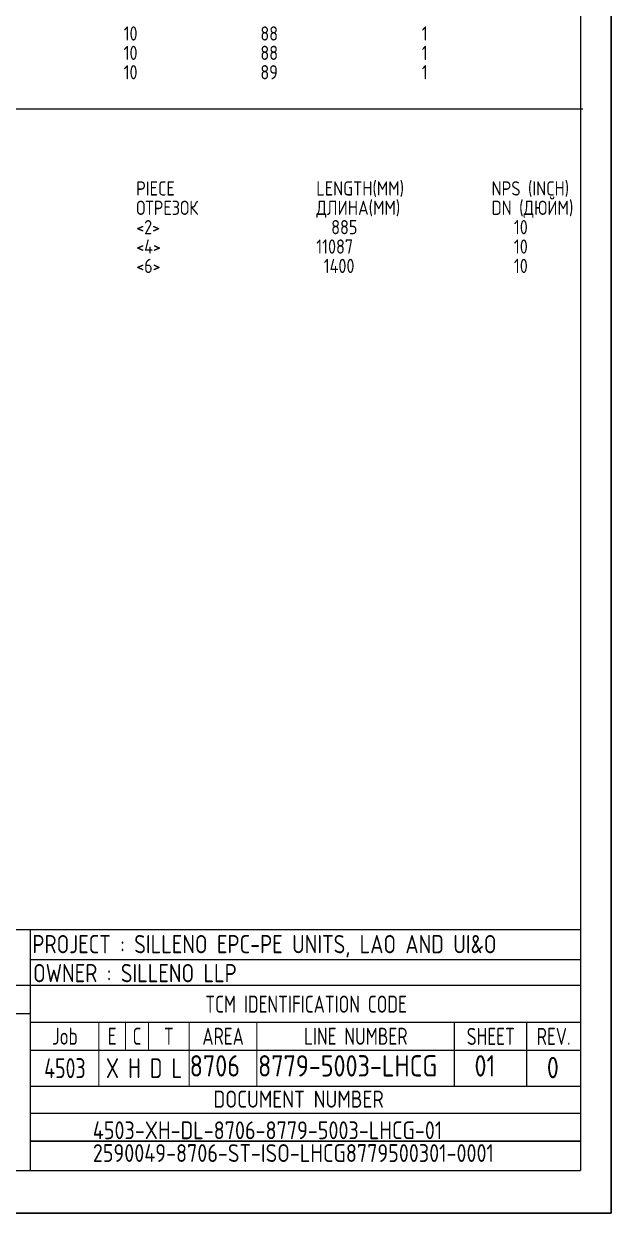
# Model space of a CAD drawing. Extents: x 0 to 594, y 0 to 420.
# Drawn here: x 490.9 to 594, y 0 to 208.9 of the extents above; entities that cross this region are included whole.
import ezdxf
from ezdxf.enums import TextEntityAlignment as Align

# ---------------------------------------------------------------- set-up
doc = ezdxf.new("R2010")
doc.units = 0
doc.header["$MEASUREMENT"] = 0
doc.linetypes.add('BORDER_2012_SLN$0$8001.Solid', pattern=[0])
for name, color, linetype in [('BORDER_2012_SLN$0$1', 7, 'Continuous'), ('BORDER_2012_SLN$0$2', 7, 'Continuous'), ('GT_1', 7, 'Continuous')]:
    doc.layers.add(name, color=color, linetype=linetype)
for name, color, linetype, lineweight in [('BORDER_2012_SLN$0$BG_Level_1', 7, 'BORDER_2012_SLN$0$8001.Solid', 25), ('BORDER_2012_SLN$0$BG_Level_18', 7, 'BORDER_2012_SLN$0$8001.Solid', 25), ('BORDER_2012_SLN$0$Level_1', 7, 'BORDER_2012_SLN$0$8001.Solid', 25), ('BORDER_2012_SLN$0$Level_18', 7, 'BORDER_2012_SLN$0$8001.Solid', 25)]:
    doc.layers.add(name, color=color, linetype=linetype, lineweight=lineweight)
doc.styles.add('BORDER_2012_SLN$0$GOST type A', font='GOST type A')
doc.styles.add('BORDER_2012_SLN$0$GOSTtypeA', font='')
doc.styles.add('HTX1', font='')
doc.styles.get('BORDER_2012_SLN$0$GOSTtypeA').set_extended_font_data('GOST type A')
doc.styles.get('HTX1').set_extended_font_data('GOST type A')

# ---------------------------------------------------------------- blocks, each defined once
blk = doc.blocks.new('BORDER_2012_SLN')
at = {"layer": 'BORDER_2012_SLN$0$1'}
for p, q in [((566.52, 22.3), (566.52, 33.54)), ((579.2, 22.3), (579.2, 33.54))]:
    blk.add_line(p, q, dxfattribs=at)
at = {"layer": 'BORDER_2012_SLN$0$1', "color": 0, "lineweight": 18}
for points in [[(504.04, 33.54), (504.04, 22.3)], [(508.74, 33.54), (508.74, 28.72)], [(512.75, 33.54), (512.75, 28.72)], [(519.93, 33.54), (519.93, 22.3)], [(531.8, 33.54), (531.8, 22.3)]]:
    blk.add_lwpolyline(points, dxfattribs=at)
at = {"layer": 'BORDER_2012_SLN$0$2'}
for p, q in [((402.9, 49.82), (588.6, 49.82)), ((491.98, 44.54), (588.6, 44.54)), ((402.9, 40.07), (588.6, 40.07)), ((402.9, 35.07), (491.98, 35.07)), ((491.98, 33.54), (588.6, 33.54)), ((491.98, 28.65), (588.6, 28.65)), ((491.98, 22.3), (588.6, 22.3)), ((491.98, 17.59), (588.6, 17.59)), ((491.98, 12.67), (588.6, 12.67))]:
    blk.add_line(p, q, dxfattribs=at)
at = {"layer": 'BORDER_2012_SLN$0$BG_Level_1', "color": 7, "lineweight": -3}
for p, q in [((491.98, 49.82), (491.98, 7.5)), ((588.6, 12.67), (491.98, 12.67))]:
    blk.add_line(p, q, dxfattribs=at)
at = {"layer": 'BORDER_2012_SLN$0$BG_Level_18', "color": 7, "lineweight": -3}
blk.add_line((491.98, 17.59), (588.44, 17.59), dxfattribs=at)
at = {"layer": 'BORDER_2012_SLN$0$Level_1', "color": 7, "lineweight": -3}
for p in [(588.6, 412.5), (25.4, 7.5)]:
    blk.add_line(p, (588.6, 7.5), dxfattribs=at)
at = {"layer": 'BORDER_2012_SLN$0$Level_18', "color": 7, "lineweight": -3, "flags": 128}
blk.add_lwpolyline([(0, 0), (0, 420), (594, 420), (594, 0)], close=True, dxfattribs=at)
at = {"layer": 'BORDER_2012_SLN$0$2', "style": 'BORDER_2012_SLN$0$GOSTtypeA', "width": 0.9}
for s, height, p in [('TCM IDENTIFICATION CODE', 3, (540.44, 35.21)), ('Job', 3, (498.1, 29.58)), ('E', 3, (506.39, 29.58)), ('C', 3, (510.75, 29.58)), ('T', 3, (516.34, 29.57)), ('AREA', 3, (525.87, 29.57)), ('LINE NUMBER', 3, (549.16, 29.57)), ('SHEET', 3, (572.86, 29.55)), ('REV.', 3, (583.9, 29.55)), ('4503', 3.5, (498.1, 23.72)), ('X H D L', 3.5, (511.98, 23.72))]:
    blk.add_text(s, height=height, dxfattribs=at).set_placement(p, align=Align.CENTER)
at = {"layer": 'BORDER_2012_SLN$0$BG_Level_1', "color": 7, "style": 'BORDER_2012_SLN$0$GOST type A'}
for s, height, p in [('PROJECT : SILLENO EPC-PE UNITS, LAO AND UI&O', 3.2, (492.39, 45.65)), ('OWNER : SILLENO LLP', 3.2, (492.51, 40.56)), ('DOCUMENT NUMBER', 3, (524.17, 18.53))]:
    blk.add_text(s, height=height, dxfattribs=at).set_placement(p)

msp = doc.modelspace()

# ---------------------------------------------------------------- linework, layer by layer
at = {"layer": 'GT_1', "flags": 128}
for points in [[(0, 0), (594, 0), (594, 420), (0, 420), (0, 0)], [(402.7, 193.913), (589, 193.913)]]:
    msp.add_lwpolyline(points, dxfattribs=at)

# ---------------------------------------------------------------- block references
at = {"linetype": 'Continuous'}
msp.add_blockref('BORDER_2012_SLN', (0, 0), dxfattribs=at)

# ---------------------------------------------------------------- texts
at = {"layer": 'GT_1', "style": 'HTX1', "width": 1.02}
for s, height, p in [('10', 2.5, (508.414, 205.918)), ('88', 2.5, (532.414, 205.918)), ('  1', 2.5, (558.129, 205.918)), ('10', 2.5, (508.414, 202.517)), ('88', 2.5, (532.414, 202.517)), ('  1', 2.5, (558.129, 202.517)), ('10', 2.5, (508.414, 199.116)), ('89', 2.5, (532.414, 199.116)), ('  1', 2.5, (558.129, 199.116)), ('  PIECE', 2.5, (508, 178.707)), ('    LENGTH(MM)', 2.5, (537, 178.707)), ('NPS (INCH)', 2.5, (573, 178.707)), ('  ОТРЕЗОК', 2.5, (508, 175.306)), ('    ДЛИНА(MM)', 2.5, (537, 175.306)), ('DN (ДЮЙМ)', 2.5, (573, 175.306)), ('  <2>', 2.5, (508, 171.905)), ('      885', 2.5, (537, 171.905)), ('   10', 2.5, (573, 171.905)), ('  <4>', 2.5, (508, 168.503)), ('    11087', 2.5, (537, 168.503)), ('   10', 2.5, (573, 168.503)), ('  <6>', 2.5, (508, 165.102)), ('     1400', 2.5, (537, 165.102)), ('   10', 2.5, (573, 165.102)), ('8706', 3.75, (520, 24)), ('8779-5003-LHCG', 3.75, (532, 24)), ('01', 3.75, (570, 24)), ('0', 3.75, (582.7, 23.7)), ('4503-XH-DL-8706-8779-5003-LHCG-01', 3.125, (503, 13)), ('2590049-8706-ST-ISO-LHCG8779500301-0001', 3.125, (503, 9))]:
    msp.add_text(s, height=height, dxfattribs=at).set_placement(p)

doc.saveas('drawing.dxf')
